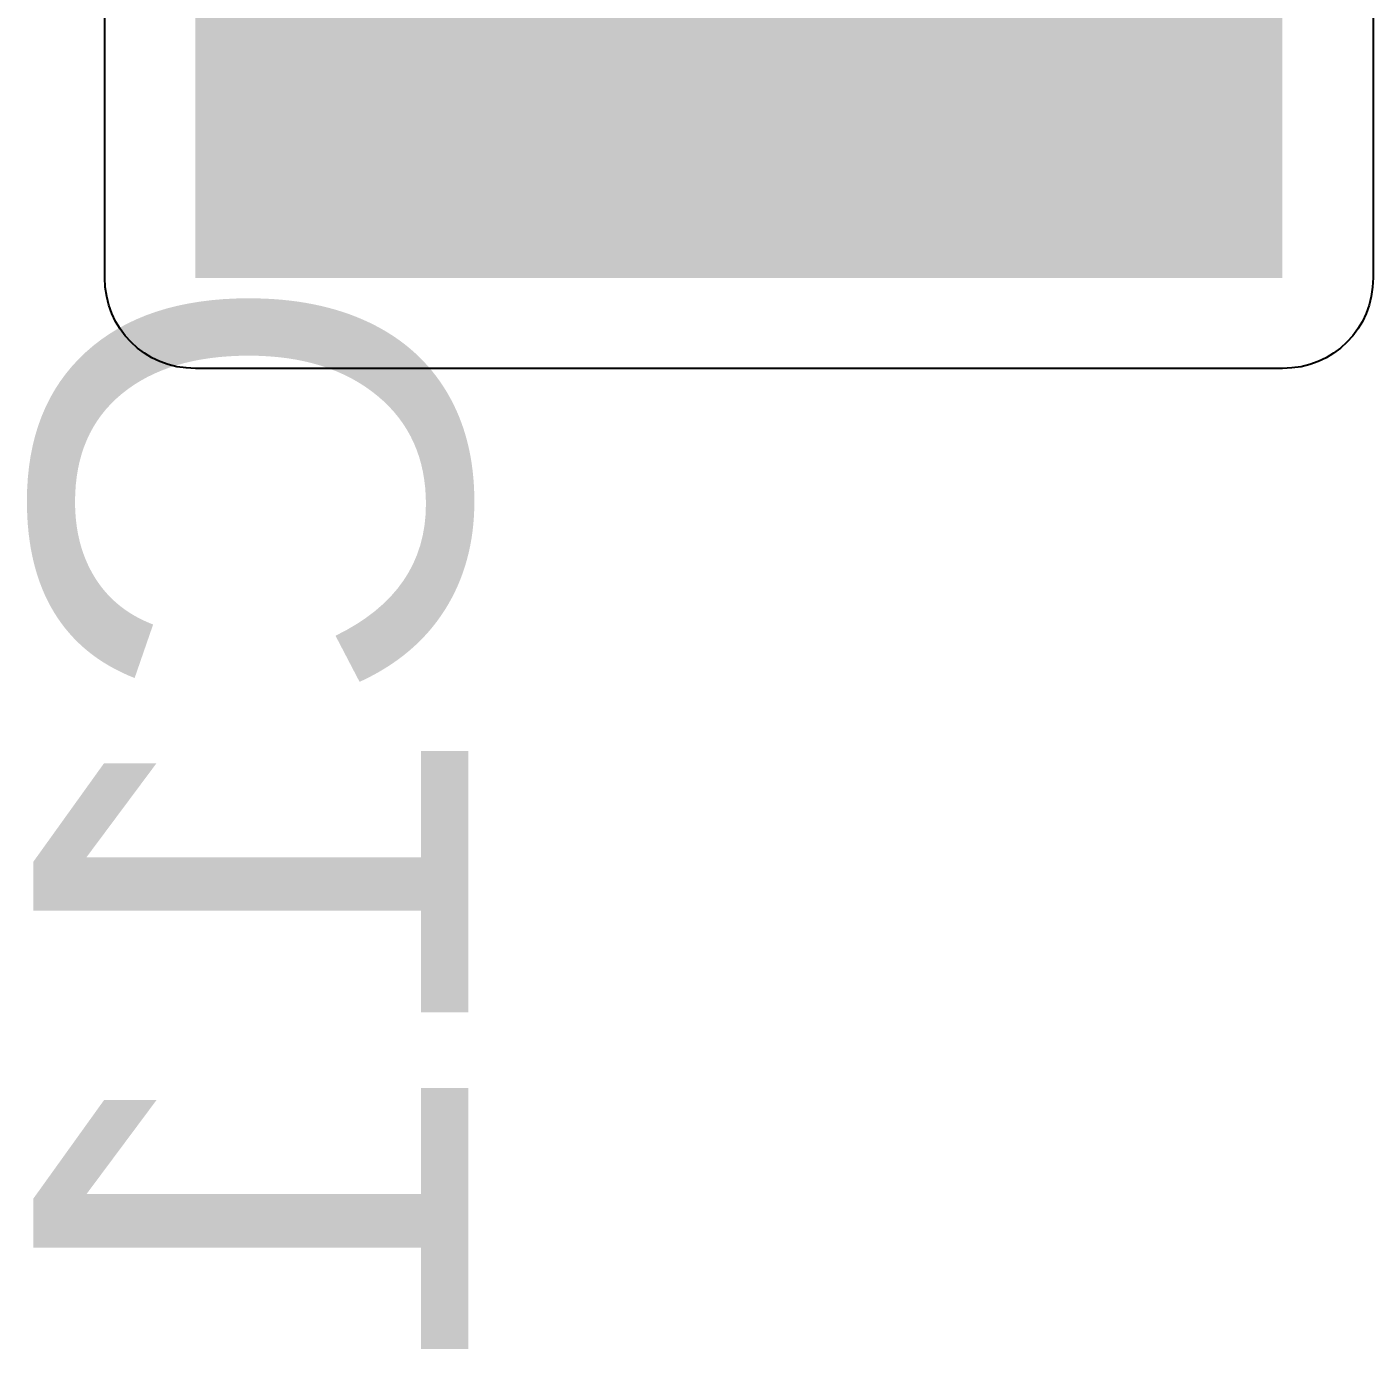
# Model space of a CAD drawing. Header units: inches. Extents: x 15 to 148, y 10 to 111.
# Drawn here: x 141.0597 to 141.394, y 99.4313 to 99.7597 of the extents above; entities that cross this region are included whole.
import ezdxf

# ---------------------------------------------------------------- set-up
doc = ezdxf.new("R2010")
doc.units = ezdxf.units.IN
doc.header["$MEASUREMENT"] = 0
doc.layers.add('BLK_12AWG', color=7, linetype='Continuous')

# ---------------------------------------------------------------- blocks, each defined once
blk = doc.blocks.new('RPAD')
blk.add_trace([(-0.5, -0.5), (-0.5, 0.5), (0.5, -0.5), (0.5, 0.5)])
blk = doc.blocks.new('CEGHSD')
blk.add_lwpolyline([(136.09969, 100.53189), (136.09969, 100.46689), (136.09964, 100.46586), (136.09949, 100.46485), (136.09925, 100.46388), (136.09892, 100.46296), (136.09851, 100.46208), (136.09801, 100.46126), (136.09744, 100.46049), (136.0968, 100.45979), (136.0961, 100.45915), (136.09533, 100.45858), (136.0945, 100.45808), (136.09363, 100.45767), (136.0927, 100.45734), (136.09174, 100.45709), (136.09073, 100.45695), (136.08969, 100.45689), (135.96969, 100.45689), (135.96865, 100.45695), (135.96765, 100.45709), (135.96668, 100.45734), (135.96576, 100.45767), (135.96488, 100.45808), (135.96406, 100.45858), (135.96329, 100.45915), (135.96258, 100.45979), (135.96194, 100.46049), (135.96137, 100.46126), (135.96088, 100.46208), (135.96046, 100.46296), (135.96013, 100.46388), (135.95989, 100.46485), (135.95974, 100.46586), (135.95969, 100.46689), (135.95969, 100.46689), (135.95969, 100.53189)])
at = {"xscale": 0.065, "yscale": 0.12, "rotation": 270}
blk.add_blockref('RPAD', (136.02969, 100.49939), dxfattribs=at)
at = {"text_generation_flag": 2, "width": 1.041667}
blk.add_text('C11', height=0.048, rotation=90, dxfattribs=at).set_placement((135.9998, 100.46804))
blk.add_text('C11', height=0.048, rotation=90, dxfattribs=at).set_placement((135.9998, 100.46804))
blk.add_text('C11', height=0.048, rotation=90, dxfattribs=at).set_placement((135.9998, 100.46804))

msp = doc.modelspace()

# ---------------------------------------------------------------- block references
at = {"layer": 'BLK_12AWG', "xscale": 2.25, "yscale": 2.25, "zscale": 2.25}
msp.add_blockref('CEGHSD', (-164.83027, -126.3532), dxfattribs=at)

doc.saveas('drawing.dxf')
